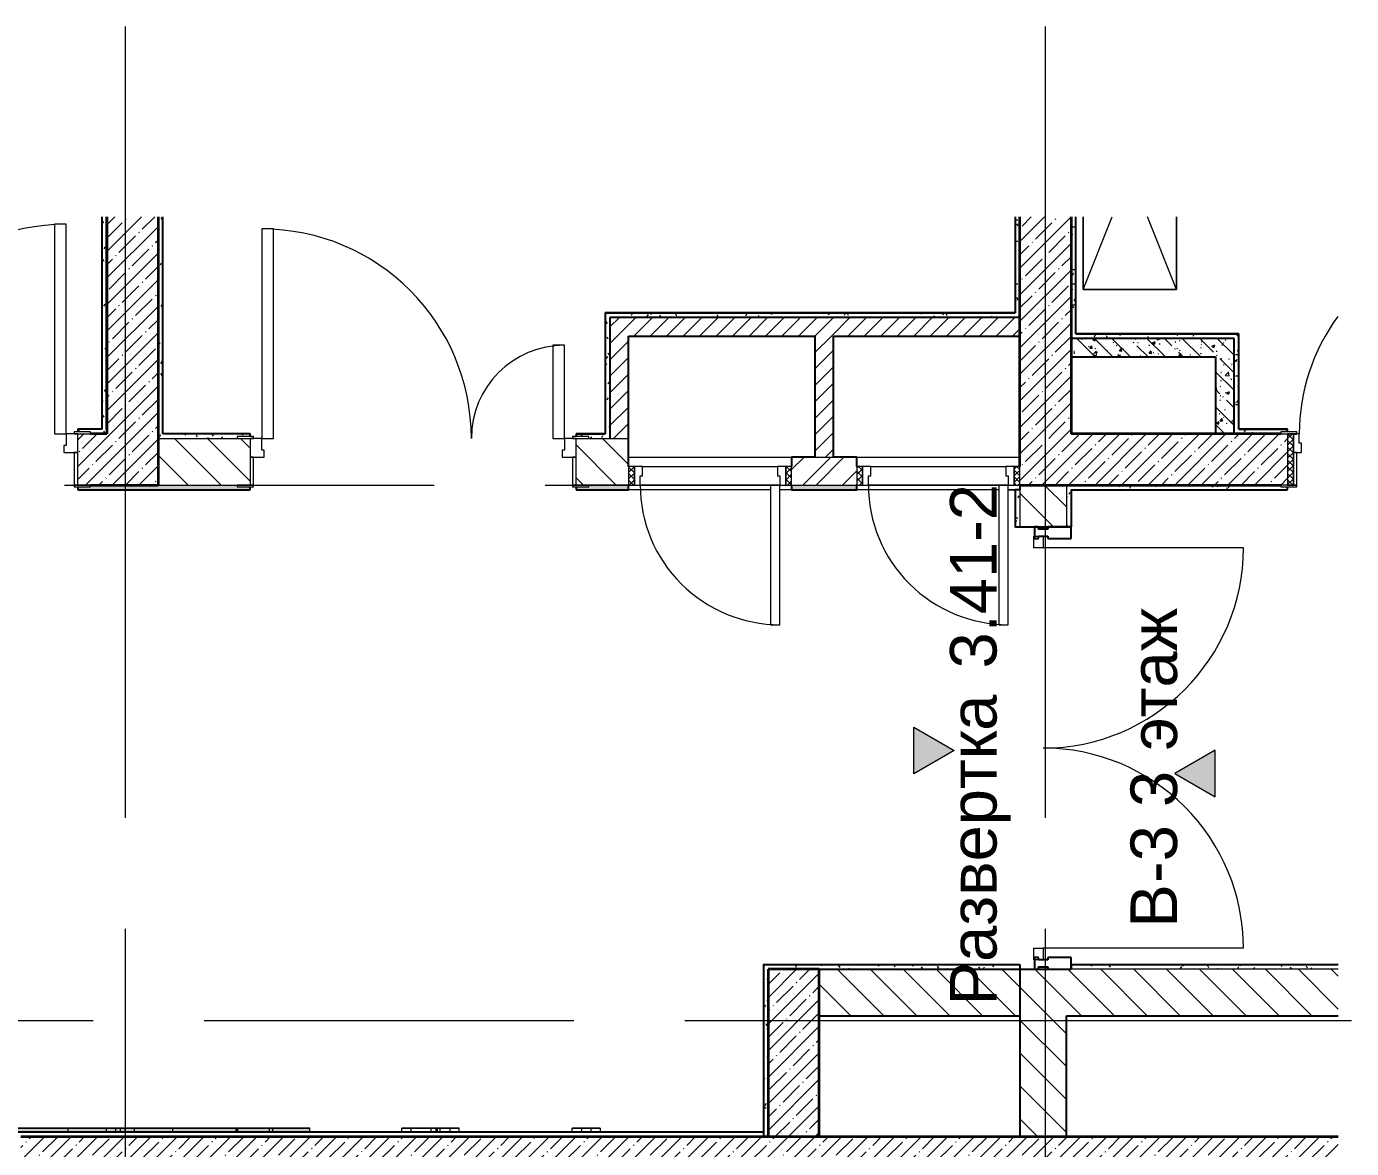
# Model space of a CAD drawing. Header units: millimetres. Extents: x 80461 to 154144, y -1987 to 15370.
# Drawn here: x 94235 to 99924, y 10550 to 15370 of the extents above; entities that cross this region are included whole.
import ezdxf

# ---------------------------------------------------------------- set-up
doc = ezdxf.new("R2010")
doc.units = ezdxf.units.MM
doc.linetypes.add('Осевая', pattern=[3175, 635, -476.25, 1587.5, -476.25])
for name, color, linetype, lineweight in [('A-DOOR', 7, 'Continuous', 9), ('A-DOOR-1', 7, 'Continuous', 13), ('A-DOOR-FRAM', 7, 'Continuous', 13), ('A-DOOR-FRAM-1', 7, 'Continuous', 9), ('A-GLAZ-CWMG', 7, 'Continuous', 9), ('A-GLAZ-CWMG-1', 7, 'Continuous', 25), ('A-WALL', 7, 'Continuous', 9), ('G-ANNO-SYMB', 7, 'Continuous', 9), ('I-WALL', 7, 'Continuous', 9), ('Оси', 7, 'Continuous', 9), ('Оси-2', 7, 'Осевая', 9)]:
    doc.layers.add(name, color=color, linetype=linetype, lineweight=lineweight)
for name, color, linetype, lineweight, true_color in [('A-WALL-1', 7, 'Continuous', 25, 0x3c3c3c), ('A-WALL-2', 7, 'Continuous', 35, 0x3c3c3c), ('A-WALL-FNSH-2', 7, 'Continuous', 13, 0x3c3c3c), ('I-FURN-1', 7, 'Continuous', 9, 0xf0f0f0)]:
    doc.layers.add(name, color=color, linetype=linetype, lineweight=lineweight, true_color=true_color)
doc.layers.add('I-FURN-2', color=7, linetype='Continuous', lineweight=9, transparency=1)
doc.styles.add('Arial_1', font='arial.ttf', dxfattribs={"height": 200})
pattern_1 = [(45, (0, 0), (-57.024626, 57.024626), []), (45, (57.025, 0), (-57.024626, 57.024626), [100.806, -20.161, 3.353, -16.808])]
pattern_2 = [(135, (0, 0), (-70.71068, -70.71068), [])]
pattern_3 = [(135, (0, 0), (-75.43415, -75.43415), [106.68, -17.78, 3.556, -17.78]), (135, (0, 75.39), (-75.43415, -75.43415), []), (50, (0, 0), (127.52922, -11.15758), [13.335, -146.685]), (355, (0, 0), (-24.66966, 133.74002), [10.668, -117.348]), (100.451, (10.63, -0.93), (102.85973, 122.58178), [11.333, -124.663]), (46.184, (0, 35.56), (189.75516, -29.43036), [20.002, -220.027]), (96.636, (15.81, 33.1), (166.1822, 173.1996), [17, -186.995]), (351.184, (0, 35.56), (166.18393, 173.19757), [16.002, -176.022]), (21, (17.78, 26.67), (106.13027, -71.58603), [13.335, -146.685]), (326, (17.78, 26.67), (43.26188, 128.93175), [10.668, -117.348]), (71.451, (26.62, 20.7), (149.39198, 57.34505), [11.333, -124.663]), (37.5, (0, 0), (2.162228, 59.188357), [3.353, -112.573, 3.353, -115.773, -117.792]), (37.5, (0, 0), (2.162228, 59.188357), [-235.052, 3.353, -114.44]), (7.5, (0, 0), (46.773857, 70.126152), [3.353, -64.567, 3.353, -109.906, -44.894]), (7.5, (0, 0), (46.773857, 70.126152), [-181.178, 3.353, -41.542]), (327.5, (-39.65, 0), (94.913671, -4.010093), [3.353, -41.097, 3.353, -135.331, -184.023]), (327.5, (-39.65, 0), (94.913671, -4.010093), [-183.134, 3.353, -180.67]), (317.5, (-57.43, 0), (103.69057, 17.79882), [3.353, -54.432, 3.353, -88.748, -130.683]), (317.5, (-57.43, 0), (103.69057, 17.79882), [-149.885, 3.353, -127.33])]
pattern_4 = [(45, (0, 0), (-35.35534, 35.35534), [])]
pattern_5 = [(0, (0, 0), (121.92, 30.48), [10.058, -81.382, 10.058, -81.382, -487.68]), (0, (0, 0), (121.92, 30.48), [-182.88, 10.058, -172.822, 10.058, -81.382, -213.36]), (0, (0, 0), (121.92, 30.48), [-457.2, 10.058, -50.902, 10.058, -142.342]), (120, (45.72, 15.24), (-87.356454, 90.345817), [10.058, -81.382, 10.058, -81.382, -487.68]), (120, (45.72, 15.24), (-87.356454, 90.345817), [-182.88, 10.058, -172.822, 10.058, -81.382, -213.36]), (120, (45.72, 15.24), (-87.356454, 90.345817), [-457.2, 10.058, -50.902, 10.058, -142.342]), (240, (60.96, 76.2), (-34.563546, -120.825817), [10.058, -81.382, 10.058, -81.382, -487.68]), (240, (60.96, 76.2), (-34.563546, -120.825817), [-182.88, 10.058, -172.822, 10.058, -81.382, -213.36]), (240, (60.96, 76.2), (-34.563546, -120.825817), [-457.2, 10.058, -50.902, 10.058, -142.342])]

# ---------------------------------------------------------------- blocks, each defined once
blk = doc.blocks.new('110_Дверь_СКБ_2Ст - Д-1_л_Лестничная клетка EIS60 2-32142534-План разверток пом_3_41_ Этаж 3')
at = {"layer": 'A-DOOR'}
for centre, radius, start, end in [((662.5, 110), 900, 90, 180), ((-637.5, 110), 400, 360, 90)]:
    blk.add_arc(centre, radius, start, end, dxfattribs=at)
at = {"layer": 'A-DOOR-1'}
for p, q in [((662.5, 1010), (612.5, 1010)), ((612.5, 1010), (612.5, 110)), ((662.5, 110), (662.5, 1010)), ((-637.5, 510), (-637.5, 110)), ((-587.5, 510), (-637.5, 510)), ((-587.5, 110), (-587.5, 510)), ((-637.5, 110), (-587.5, 110)), ((612.5, 110), (662.5, 110))]:
    blk.add_line(p, q, dxfattribs=at)
at = {"layer": 'A-DOOR-FRAM'}
for p, q in [((-672.5, 118), (-742.5, 118)), ((-742.5, 118), (-742.5, 110)), ((-672.5, 110), (-672.5, 118)), ((767.5, 118), (697.5, 118)), ((697.5, 118), (697.5, 110)), ((767.5, 110), (767.5, 118)), ((-742.5, 110), (-672.5, 110)), ((-637.5, 110), (-687.5, 110)), ((-687.5, 110), (-687.5, 30)), ((-637.5, 60), (-637.5, 110)), ((-627.5, 60), (-637.5, 60)), ((-627.5, 30), (-627.5, 60)), ((662.5, 60), (652.5, 60)), ((652.5, 60), (652.5, 30)), ((662.5, 110), (662.5, 60)), ((712.5, 110), (662.5, 110)), ((697.5, 110), (767.5, 110)), ((712.5, 30), (712.5, 110)), ((-687.5, 30), (-627.5, 30)), ((-672.5, 30), (-687.5, 30)), ((-687.5, 30), (-687.5, -110)), ((-672.5, -110), (-672.5, 30)), ((652.5, 30), (712.5, 30)), ((712.5, 30), (697.5, 30)), ((697.5, 30), (697.5, -110)), ((712.5, -110), (712.5, 30)), ((-672.5, -110), (-742.5, -110)), ((-742.5, -110), (-742.5, -118)), ((-687.5, -110), (-672.5, -110)), ((-672.5, -118), (-672.5, -110)), ((697.5, -110), (712.5, -110)), ((767.5, -110), (697.5, -110)), ((697.5, -110), (697.5, -118)), ((767.5, -118), (767.5, -110)), ((-742.5, -118), (-672.5, -118)), ((697.5, -118), (767.5, -118))]:
    blk.add_line(p, q, dxfattribs=at)
blk = doc.blocks.new('110_Дверь_СКБ_2Ст - Д-3а 1450x2100h_Лестничная клетка из коридора-32352288-План разверток пом_3_41_ Этаж 3')
at = {"layer": 'A-DOOR'}
for centre, radius, start, end in [((-637.5, 100), 900, 0, 90), ((662.5, 100), 400, 90, 180)]:
    blk.add_arc(centre, radius, start, end, dxfattribs=at)
at = {"layer": 'A-DOOR-1'}
for p, q in [((-637.5, 1000), (-637.5, 100)), ((-587.5, 1000), (-637.5, 1000)), ((-587.5, 100), (-587.5, 1000)), ((662.5, 500), (612.5, 500)), ((612.5, 500), (612.5, 100)), ((662.5, 100), (662.5, 500)), ((-637.5, 100), (-587.5, 100)), ((612.5, 100), (662.5, 100))]:
    blk.add_line(p, q, dxfattribs=at)
at = {"layer": 'A-DOOR-FRAM'}
for p, q in [((-672.5, 108), (-742.5, 108)), ((-742.5, 108), (-742.5, 100)), ((-742.5, 100), (-672.5, 100)), ((-637.5, 100), (-687.5, 100)), ((-687.5, 100), (-687.5, 20)), ((-672.5, 100), (-672.5, 108)), ((-637.5, 50), (-637.5, 100)), ((662.5, 100), (662.5, 50)), ((712.5, 100), (662.5, 100)), ((767.5, 108), (697.5, 108)), ((697.5, 108), (697.5, 100)), ((697.5, 100), (767.5, 100)), ((712.5, 20), (712.5, 100)), ((767.5, 100), (767.5, 108)), ((-687.5, 20), (-627.5, 20)), ((-672.5, 20), (-687.5, 20)), ((-687.5, 20), (-687.5, -100)), ((-672.5, -100), (-672.5, 20)), ((-627.5, 50), (-637.5, 50)), ((-627.5, 20), (-627.5, 50)), ((662.5, 50), (652.5, 50)), ((652.5, 50), (652.5, 20)), ((652.5, 20), (712.5, 20)), ((712.5, 20), (697.5, 20)), ((697.5, 20), (697.5, -100)), ((712.5, -100), (712.5, 20)), ((-672.5, -100), (-742.5, -100)), ((-742.5, -100), (-742.5, -108)), ((-742.5, -108), (-672.5, -108)), ((-687.5, -100), (-672.5, -100)), ((-672.5, -108), (-672.5, -100)), ((697.5, -100), (712.5, -100)), ((767.5, -100), (697.5, -100)), ((697.5, -100), (697.5, -108)), ((697.5, -108), (767.5, -108)), ((767.5, -108), (767.5, -100))]:
    blk.add_line(p, q, dxfattribs=at)
blk = doc.blocks.new('110_Дверь_СКБ_1Ст_Внутренняя1 - Д-8_п_ 950x2100h_охрана 2-32352576-План разверток пом_3_41_ Этаж 3')
at = {"layer": 'A-DOOR-FRAM-1'}
h = blk.add_hatch(dxfattribs=at)
h.set_pattern_fill('FP_8', color=256, style=0, pattern_type=2)
h.set_pattern_definition([(45, (-296.384, 174.685), (-14.1421, 14.1421), []), (135, (-296.384, 174.685), (-14.1421, -14.1421), [])])
h.paths.add_polyline_path([(-437.5, -110), (-437.5, 110), (-462.5, 110), (-462.5, -110)])
at = {"layer": 'A-DOOR'}
blk.add_arc((437.5, 110), 850, 143.6342, 180, dxfattribs=at)
at = {"layer": 'A-DOOR-FRAM'}
for p, q in [((-422.5, 118), (-492.5, 118)), ((-492.5, 118), (-492.5, 110)), ((-422.5, 110), (-422.5, 118)), ((-492.5, 110), (-422.5, 110)), ((-437.5, 110), (-462.5, 110)), ((-462.5, 110), (-462.5, -110)), ((-412.5, 110), (-437.5, 110)), ((-437.5, 110), (-437.5, 30)), ((-437.5, -110), (-437.5, 110)), ((-422.5, 110), (-437.5, 110)), ((-437.5, 110), (-437.5, 109)), ((-437.5, 109), (-422.5, 109)), ((-422.5, 109), (-422.5, 110)), ((-412.5, 70), (-412.5, 110)), ((-402.5, 70), (-412.5, 70)), ((-402.5, 30), (-402.5, 70)), ((-437.5, 30), (-402.5, 30)), ((-422.5, 30), (-437.5, 30)), ((-437.5, 30), (-437.5, -110)), ((-422.5, -110), (-422.5, 30)), ((-422.5, -110), (-492.5, -110)), ((-492.5, -110), (-492.5, -118)), ((-462.5, -110), (-437.5, -110)), ((-437.5, -110), (-422.5, -110)), ((-422.5, -118), (-422.5, -110)), ((-492.5, -118), (-422.5, -118))]:
    blk.add_line(p, q, dxfattribs=at)
blk = doc.blocks.new('110_Дверь_СКБ_1Ст - д-18 700x2100h_Технический шкаф ЭОМ и СС-23698042-План разверток пом_3_41_ Этаж 3')
at = {"layer": 'A-DOOR'}
h = blk.add_hatch(dxfattribs=at)
h.set_pattern_fill('FP_12', color=256, style=0, pattern_type=2)
h.set_pattern_definition([(135, (1951.41, 124.685), (-14.14214, -14.14214), []), (225, (1951.41, 124.685), (14.14214, -14.14214), [])])
h.paths.add_polyline_path([(362.5, 60), (337.5, 60), (337.5, -20), (362.5, -20)])
at = {"layer": 'A-DOOR-FRAM-1'}
h = blk.add_hatch(dxfattribs=at)
h.set_pattern_fill('FP_13', color=256, style=0, pattern_type=2)
h.set_pattern_definition([(45, (-171.384, 124.685), (-14.1421, 14.1421), []), (135, (-171.384, 124.685), (-14.1421, -14.1421), [])])
h.paths.add_polyline_path([(-312.5, 60), (-337.5, 60), (-337.5, -20), (-312.5, -20)])
at = {"layer": 'A-DOOR'}
blk.add_arc((-287.5, 60), 600, 360, 90, dxfattribs=at)
at = {"layer": 'A-DOOR-1'}
for p, q in [((-287.5, 660), (-287.5, 60)), ((-247.5, 660), (-287.5, 660)), ((-247.5, 60), (-247.5, 660)), ((-287.5, 60), (-247.5, 60))]:
    blk.add_line(p, q, dxfattribs=at)
at = {"layer": 'A-DOOR-FRAM'}
for p, q in [((-312.5, 60), (-337.5, 60)), ((-337.5, 60), (-337.5, -20)), ((-287.5, 60), (-312.5, 60)), ((-312.5, 60), (-312.5, -20)), ((-312.5, -20), (-312.5, 60)), ((-287.5, 20), (-287.5, 60)), ((312.5, 60), (312.5, 20)), ((337.5, 60), (312.5, 60)), ((337.5, -20), (337.5, 60)), ((362.5, 60), (337.5, 60)), ((337.5, 60), (337.5, -20)), ((362.5, -20), (362.5, 60)), ((-277.5, 20), (-287.5, 20)), ((-277.5, -20), (-277.5, 20)), ((312.5, 20), (302.5, 20)), ((302.5, 20), (302.5, -20)), ((-337.5, -20), (-312.5, -20)), ((-312.5, -20), (-277.5, -20)), ((302.5, -20), (337.5, -20)), ((337.5, -20), (362.5, -20))]:
    blk.add_line(p, q, dxfattribs=at)
at = {"layer": 'A-DOOR-FRAM-1'}
for p, q in [((-247.5, 60), (312.5, 60)), ((302.5, -20), (-277.5, -20))]:
    blk.add_line(p, q, dxfattribs=at)
blk = doc.blocks.new('Шкаф параметрический - 1_185-26543767-План разверток пом_3_41_ Этаж 3')
at = {"layer": 'I-FURN-1'}
for p, q in [((0, 400), (311.9, 275.7)), ((311.9, 400), (0, 400)), ((0, 400), (0, 0)), ((0, 0), (0, 400)), ((0, 400), (311.9, 400)), ((0, 0), (311.9, 124.3)), ((0, 0), (311.9, 0)), ((311.9, 0), (0, 0))]:
    blk.add_line(p, q, dxfattribs=at)
blk = doc.blocks.new('Дверь_Витражная_остекление_ - ВВ-7 остекление-32356329-План разверток пом_3_41_ Этаж 3')
at = {"layer": 'A-DOOR'}
for p, q in [((-860, -880), (-860, -20)), ((860, -880), (860, -20))]:
    blk.add_line(p, q, dxfattribs=at)
for centre, start, end in [((-860, -20), 270, 0), ((860, -20), 180, 270)]:
    blk.add_arc(centre, 860, start, end, dxfattribs=at)
at = {"layer": 'A-DOOR-1'}
for p, q in [((-910, 20), (-860, 20)), ((-910, -20), (-910, 20)), ((-860, 20), (-860, -20)), ((860, 20), (910, 20)), ((860, -20), (860, 20)), ((910, 20), (910, -20)), ((-860, -20), (-910, -20)), ((910, -20), (860, -20))]:
    blk.add_line(p, q, dxfattribs=at)
blk = doc.blocks.new('Прямоугольный импост - Импост структурный с накладкой - 160мм Темный-32310142-План разверток пом_3_41_ Этаж 3')
at = {"layer": 'A-GLAZ-CWMG-1'}
for p, q in [((-50, 0), (-50, 17)), ((-50, 17), (0, 17)), ((-40, 0), (-50, 0)), ((-40, -40), (-40, 0)), ((0, 0), (-10, 0)), ((-10, 0), (-10, -40)), ((0, 17), (0, 0)), ((-50, -140), (-50, -40)), ((-50, -40), (-40, -40)), ((-10, -40), (0, -40)), ((0, -40), (0, -140)), ((0, -140), (-50, -140))]:
    blk.add_line(p, q, dxfattribs=at)
blk = doc.blocks.new('Прямоугольный импост - Импост структурный с накладкой - 160мм Темный-32348142-План разверток пом_3_41_ Этаж 3')
at = {"layer": 'A-GLAZ-CWMG-1'}
for p, q in [((0, 17), (-50, 17)), ((-50, 17), (-50, 0)), ((-50, 0), (-40, 0)), ((-40, 0), (-40, -40)), ((-10, -40), (-10, 0)), ((-10, 0), (0, 0)), ((0, 0), (0, 17)), ((-40, -40), (-50, -40)), ((-50, -40), (-50, -140)), ((0, -40), (-10, -40)), ((0, -140), (0, -40)), ((-50, -140), (0, -140))]:
    blk.add_line(p, q, dxfattribs=at)
blk = doc.blocks.new('Дерево_ декор - Дерево_ декор-32360999-План разверток пом_3_41_ Этаж 3')
at = {"layer": 'I-FURN-2'}
for points in [[(-810.2, 24.3), (-812.9, 24.3), (-812.9, 8.3), (-639, 8.3), (-639, 24.3), (-795.5, 24.3)], [(-644.7, 24.3), (-653.9, 24.3), (-653.9, 8.3), (-224.5, 8.3), (-224.5, 24.3), (-624.7, 24.3)], [(-497.5, 24.3), (-503.8, 24.3), (-503.8, 8.3), (-497.5, 8.3), (-497.5, 19.6)], [(101.1, 24.3), (-224.5, 24.3), (-224.5, 8.3), (224.5, 8.3), (224.5, 24.3), (145, 24.3)], [(564, 24.3), (224.5, 24.3), (224.5, 8.3), (653.9, 8.3), (653.9, 24.3), (595, 24.3)], [(503.8, 24.3), (497.5, 24.3), (497.5, 8.3), (503.8, 8.3), (503.8, 10.9)], [(733.9, 24.3), (639, 24.3), (639, 8.3), (812.9, 8.3), (812.9, 24.3), (769.7, 24.3)]]:
    blk.add_hatch(color=256, dxfattribs=at).paths.add_polyline_path(points)
at = {"layer": 'I-FURN-1'}
for p, q in [((-813.4, 24.3), (-813.4, 8.3)), ((-654.2, 24.3), (-812.9, 24.3)), ((-812.9, 24.3), (-654.4, 24.3)), ((-812.9, 8.3), (-654.2, 8.3)), ((-654.4, 8.3), (-812.9, 8.3)), ((-654.5, 24.3), (-654.5, 8.3)), ((-654.5, 24.3), (-224.5, 24.3)), ((-224.5, 8.3), (-654.5, 8.3)), ((-654.4, 24.3), (-639, 24.3)), ((-639, 8.3), (-654.4, 8.3)), ((-639, 24.3), (-654.3, 24.3)), ((-654.3, 8.3), (-639, 8.3)), ((-639.5, 24.3), (-654.2, 24.3)), ((-654.2, 8.3), (-639.5, 8.3)), ((-497.5, 24.3), (-639.5, 24.3)), ((-639.5, 8.3), (-497.5, 8.3)), ((-639, 8.3), (-639, 24.3)), ((-503.8, 24.3), (-503.8, 8.3)), ((-503.8, 24.3), (-503.8, 24.3)), ((-498.6, 24.3), (-503.8, 24.3)), ((-503.8, 24.3), (-497.5, 24.3)), ((-503.8, 8.3), (-503.8, 8.3)), ((-503.8, 8.3), (-498.6, 8.3)), ((-497.5, 8.3), (-503.8, 8.3)), ((-18.7, 24.3), (-497.8, 24.3)), ((-497.8, 8.3), (-18.7, 8.3)), ((-497.5, 24.3), (-497.5, 8.3)), ((-224.5, 24.3), (224.5, 24.3)), ((-224.5, 24.3), (-224.5, 8.3)), ((224.5, 8.3), (-224.5, 8.3)), ((0, 24.3), (-60, 24.3)), ((-60, 24.3), (-19.2, 24.3)), ((-60, 24.3), (-60, 8.3)), ((-19.2, 8.3), (-60, 8.3)), ((-60, 8.3), (0, 8.3)), ((-19.2, 24.3), (0, 24.3)), ((-19.2, 8.3), (-19.2, 24.3)), ((0, 8.3), (-19.2, 8.3)), ((-7.5, 24.3), (-18.4, 24.3)), ((-18.4, 8.3), (-7.5, 8.3)), ((0, 24.3), (-7.5, 24.3)), ((-7.5, 8.3), (0, 8.3)), ((7.5, 24.3), (0, 24.3)), ((0, 24.3), (0, 8.3)), ((60, 24.3), (0, 24.3)), ((0, 24.3), (19.2, 24.3)), ((0, 24.3), (0, 8.3)), ((0, 8.3), (7.5, 8.3)), ((19.2, 8.3), (0, 8.3)), ((0, 8.3), (60, 8.3)), ((18.4, 24.3), (7.5, 24.3)), ((7.5, 8.3), (18.4, 8.3)), ((497.8, 24.3), (18.7, 24.3)), ((18.7, 8.3), (497.8, 8.3)), ((19.2, 24.3), (60, 24.3)), ((19.2, 24.3), (19.2, 8.3)), ((60, 8.3), (19.2, 8.3)), ((60, 24.3), (60, 8.3)), ((224.5, 24.3), (654.5, 24.3)), ((224.5, 24.3), (224.5, 8.3)), ((654.5, 8.3), (224.5, 8.3)), ((639.5, 24.3), (497.5, 24.3)), ((497.5, 24.3), (503.8, 24.3)), ((497.5, 24.3), (497.5, 8.3)), ((503.8, 8.3), (497.5, 8.3)), ((497.5, 8.3), (639.5, 8.3)), ((503.8, 24.3), (498.6, 24.3)), ((498.6, 8.3), (503.8, 8.3)), ((503.8, 8.3), (503.8, 24.3)), ((503.8, 24.3), (503.8, 24.3)), ((503.8, 8.3), (503.8, 8.3)), ((654.3, 24.3), (639, 24.3)), ((639, 24.3), (654.4, 24.3)), ((639, 24.3), (639, 8.3)), ((654.4, 8.3), (639, 8.3)), ((639, 8.3), (654.3, 8.3)), ((654.2, 24.3), (639.5, 24.3)), ((639.5, 8.3), (654.2, 8.3)), ((812.9, 24.3), (654.2, 24.3)), ((654.2, 8.3), (812.9, 8.3)), ((654.4, 24.3), (812.9, 24.3)), ((812.9, 8.3), (654.4, 8.3)), ((654.5, 8.3), (654.5, 24.3)), ((813.4, 8.3), (813.4, 24.3))]:
    blk.add_line(p, q, dxfattribs=at)
blk = doc.blocks.new('Дервево_ ствол_ декор 4 - Дервево_ ствол_ декор 4-32361002-План разверток пом_3_41_ Этаж 3')
at = {"layer": 'I-FURN-1'}
for p, q in [((0, 24.3), (-60, 24.3)), ((-60, 24.3), (-40.5, 24.3)), ((-60, 8.3), (-60, 24.3)), ((-40.5, 8.3), (-60, 8.3)), ((-60, 8.3), (0, 8.3)), ((-40.5, 24.3), (-19.5, 24.3)), ((-19.5, 8.3), (-40.5, 8.3)), ((-19.5, 24.3), (19.5, 24.3)), ((-19.5, 8.3), (-19.5, 24.3)), ((19.5, 8.3), (-19.5, 8.3)), ((60, 24.3), (0, 24.3)), ((0, 8.3), (60, 8.3)), ((19.5, 24.3), (33.1, 24.3)), ((19.5, 24.3), (19.5, 8.3)), ((33.1, 8.3), (19.5, 8.3)), ((33.1, 24.3), (60, 24.3)), ((60, 8.3), (33.1, 8.3)), ((60, 24.3), (60, 8.3))]:
    blk.add_line(p, q, dxfattribs=at)
blk = doc.blocks.new('Дерево_ декор 4 - Дерево_ декор 4-32361004-План разверток пом_3_41_ Этаж 3')
at = {"layer": 'I-FURN-1'}
for p, q in [((0, 24.3), (-60, 24.3)), ((-60, 24.3), (-21, 24.3)), ((-60, 24.3), (-60, 8.3)), ((-21, 8.3), (-60, 8.3)), ((-60, 8.3), (0, 8.3)), ((-21, 24.3), (20.9, 24.3)), ((-21, 8.3), (-21, 24.3)), ((20.9, 8.3), (-21, 8.3)), ((38, 24.3), (0, 24.3)), ((0, 8.3), (38, 8.3)), ((20.9, 24.3), (33.1, 24.3)), ((20.9, 24.3), (20.9, 8.3)), ((33.1, 8.3), (20.9, 8.3)), ((33.1, 24.3), (147.2, 24.3)), ((33.1, 24.3), (33.1, 8.3)), ((147.2, 8.3), (33.1, 8.3)), ((60, 24.3), (38, 24.3)), ((185.4, 24.3), (38, 24.3)), ((38, 24.3), (60, 24.3)), ((38, 24.3), (38, 8.3)), ((60, 8.3), (38, 8.3)), ((38, 8.3), (185.4, 8.3)), ((38, 8.3), (60, 8.3)), ((60, 24.3), (60, 8.3)), ((147.2, 24.3), (185.4, 24.3)), ((147.2, 8.3), (147.2, 24.3)), ((185.4, 8.3), (147.2, 8.3)), ((185.4, 24.3), (185.4, 8.3))]:
    blk.add_line(p, q, dxfattribs=at)
blk = doc.blocks.new('Фасад - Марка фасада_Указатель-25386507-План разверток пом_3_41_ Этаж 3')
at = {"layer": 'G-ANNO-SYMB'}
blk.add_hatch(color=256, dxfattribs=at).paths.add_polyline_path([(-1, 0), (0, 1.732), (1, 0), (0, 0)])
for p, q in [((0, 1.732), (-1, 0)), ((1, 0), (0, 1.732)), ((-1, 0), (0, 0)), ((0, 0), (1, 0))]:
    blk.add_line(p, q, dxfattribs=at)

msp = doc.modelspace()

# ---------------------------------------------------------------- hatches: boundary and pattern name
at = {"layer": 'I-WALL'}
h = msp.add_hatch(dxfattribs=at)
h.set_pattern_fill('FP_17', color=256, style=0, pattern_type=2)
h.set_pattern_definition(pattern_5)
h.paths.add_polyline_path([(94580, 13640), (94580, 14552.1), (94560, 14552.1), (94560, 13640)])
h = msp.add_hatch(dxfattribs=at)
h.set_pattern_fill('FP_2', color=256, style=0, pattern_type=2)
h.set_pattern_definition(pattern_1)
h.paths.add_polyline_path([(94800, 13620), (94800, 14552.1), (94580, 14552.1), (94580, 13620)])
h = msp.add_hatch(dxfattribs=at)
h.set_pattern_fill('FP_17', color=256, style=0, pattern_type=2)
h.set_pattern_definition(pattern_5)
h.paths.add_polyline_path([(94820, 13600), (94820, 14552.1), (94800, 14552.1), (94800, 13600)])
h = msp.add_hatch(dxfattribs=at)
h.set_pattern_fill('FP_17', color=256, style=0, pattern_type=2)
h.set_pattern_definition(pattern_5)
h.paths.add_polyline_path([(98500, 14140), (98500, 14552.1), (98480, 14552.1), (98480, 14140)])
h = msp.add_hatch(dxfattribs=at)
h.set_pattern_fill('FP_2', color=256, style=0, pattern_type=2)
h.set_pattern_definition(pattern_1)
h.paths.add_polyline_path([(98720, 13620), (98720, 14552.1), (98500, 14552.1), (98500, 13620)])
h = msp.add_hatch(dxfattribs=at)
h.set_pattern_fill('FP_17', color=256, style=0, pattern_type=2)
h.set_pattern_definition(pattern_5)
h.paths.add_polyline_path([(98720, 14050), (98740, 14050), (98740, 14552.1), (98720, 14552.1)])
h = msp.add_hatch(dxfattribs=at)
h.set_pattern_fill('FP_17', color=256, style=0, pattern_type=2)
h.set_pattern_definition(pattern_5)
h.paths.add_polyline_path([(96740, 13620), (96740, 14140), (96720, 14140), (96720, 13620)])
h = msp.add_hatch(dxfattribs=at)
h.set_pattern_fill('FP_17', color=256, style=0, pattern_type=2)
h.set_pattern_definition(pattern_5)
h.paths.add_polyline_path([(98500, 14120), (98500, 14140), (96740, 14140), (96740, 14120), (97936.3, 14120)])
h = msp.add_hatch(dxfattribs=at)
h.set_pattern_fill('FP_1', color=256, style=0, pattern_type=2)
h.set_pattern_definition(pattern_4)
h.paths.add_polyline_path([(96820, 13600), (96820, 14120), (96740, 14120), (96740, 13600)])
h = msp.add_hatch(dxfattribs=at)
h.set_pattern_fill('FP_1', color=256, style=0, pattern_type=2)
h.set_pattern_definition(pattern_4)
h.paths.add_polyline_path([(98500, 14040), (98500, 14120), (96820, 14120), (96820, 14040), (97936.3, 14040)])
h = msp.add_hatch(dxfattribs=at)
h.set_pattern_fill('FP_1', color=256, style=0, pattern_type=2)
h.set_pattern_definition(pattern_4)
h.paths.add_polyline_path([(97700, 13520), (97700, 14040), (97620, 14040), (97620, 13520)])
h = msp.add_hatch(dxfattribs=at)
h.set_pattern_fill('FP_17', color=256, style=0, pattern_type=2)
h.set_pattern_definition(pattern_5)
h.paths.add_polyline_path([(99420, 14030), (99440, 14030), (99440, 14050), (98720, 14050), (98720, 14030), (98901.8, 14030)])
h = msp.add_hatch(dxfattribs=at)
h.set_pattern_fill('FP_11', color=256, style=0, pattern_type=2)
h.set_pattern_definition(pattern_3)
h.paths.add_polyline_path([(99340, 13950), (99420, 13950), (99420, 14030), (98720, 14030), (98720, 13950), (98901.8, 13950)])
h = msp.add_hatch(dxfattribs=at)
h.set_pattern_fill('FP_17', color=256, style=0, pattern_type=2)
h.set_pattern_definition(pattern_5)
h.paths.add_polyline_path([(99440, 13620), (99440, 14030), (99420, 14030), (99420, 13620)])
h = msp.add_hatch(dxfattribs=at)
h.set_pattern_fill('FP_11', color=256, style=0, pattern_type=2)
h.set_pattern_definition(pattern_3)
h.paths.add_polyline_path([(99420, 13620), (99420, 13950), (99340, 13950), (99340, 13620)])
h = msp.add_hatch(dxfattribs=at)
h.set_pattern_fill('FP_2', color=256, style=0, pattern_type=2)
h.set_pattern_definition(pattern_1)
h.paths.add_polyline_path([(94688.3, 13400), (94800, 13400), (94800, 13620), (94455, 13620), (94455, 13400), (94510, 13400)])
h.paths.add_polyline_path([(92810, 13400), (93055, 13400), (93055, 13620), (92810, 13620)])
h = msp.add_hatch(dxfattribs=at)
h.set_pattern_fill('FP_17', color=256, style=0, pattern_type=2)
h.set_pattern_definition(pattern_5)
h.paths.add_polyline_path([(94580, 13620), (94580, 13640), (94455, 13640), (94455, 13628), (94510, 13628), (94510, 13620)])
h.paths.add_polyline_path([(93053, 13628), (93055, 13628), (93055, 13640), (93030, 13640), (93030, 13628), (93047, 13628)])
h = msp.add_hatch(dxfattribs=at)
h.set_pattern_fill('FP_3', color=256, style=0, pattern_type=2)
h.set_pattern_definition(pattern_2)
h.paths.add_polyline_path([(96820, 13400), (96820, 13600), (96595, 13600), (96595, 13400), (96650, 13400)])
h.paths.add_polyline_path([(94995, 13400), (95195, 13400), (95195, 13600), (94800, 13600), (94800, 13400)])
h = msp.add_hatch(dxfattribs=at)
h.set_pattern_fill('FP_17', color=256, style=0, pattern_type=2)
h.set_pattern_definition(pattern_5)
h.paths.add_polyline_path([(96740, 13600), (96740, 13620), (96595, 13620), (96595, 13608), (96650, 13608), (96650, 13600)])
h.paths.add_polyline_path([(95140, 13600), (95140, 13608), (95195, 13608), (95195, 13620), (94820, 13620), (94820, 13600)])
h = msp.add_hatch(dxfattribs=at)
h.set_pattern_fill('FP_2', color=256, style=0, pattern_type=2)
h.set_pattern_definition(pattern_1)
h.paths.add_polyline_path([(98500, 13400), (99650, 13400), (99650, 13620), (98500, 13620), (98500, 13480)])
h = msp.add_hatch(dxfattribs=at)
h.set_pattern_fill('FP_17', color=256, style=0, pattern_type=2)
h.set_pattern_definition(pattern_5)
h.paths.add_polyline_path([(99440, 13620), (99620, 13620), (99620, 13628), (99650, 13628), (99650, 13640), (99440, 13640)])
h = msp.add_hatch(dxfattribs=at)
h.set_pattern_fill('FP_16', color=256, style=0, pattern_type=2)
h.set_pattern_definition([(45, (0, 0), (-85.53659, 85.53659), []), (45, (57.02, 0), (-85.53659, 85.53659), [])])
h.paths.add_polyline_path([(97520, 13400), (97800, 13400), (97800, 13520), (97520, 13520), (97520, 13480)])
h = msp.add_hatch(dxfattribs=at)
h.set_pattern_fill('FP_17', color=256, style=0, pattern_type=2)
h.set_pattern_definition(pattern_5)
h.paths.add_polyline_path([(96820, 13380), (96820, 13400), (96650, 13400), (96650, 13392), (96595, 13392), (96595, 13380), (96650, 13380)])
h.paths.add_polyline_path([(97800, 13380), (97800, 13400), (97520, 13400), (97520, 13380)])
h.paths.add_polyline_path([(94455, 13380), (95195, 13380), (95195, 13392), (95140, 13392), (95140, 13400), (94510, 13400), (94510, 13392), (94455, 13392)])
h.paths.add_polyline_path([(92280, 13380), (93055, 13380), (93055, 13392), (93000, 13392), (93000, 13400), (92280, 13400), (92280, 13392), (92250, 13392), (92250, 13380)])
h.paths.add_polyline_path([(90430, 13380), (91300, 13380), (91300, 13392), (91270, 13392), (91270, 13400), (90430, 13400), (90430, 13392), (90400, 13392), (90400, 13380)])
h.paths.add_polyline_path([(89450, 13380), (89450, 13392), (89420, 13392), (89420, 13400), (88200, 13400), (88200, 13380), (89420, 13380)])
h.paths.add_polyline_path([(87500, 13380), (87500, 13400), (87318.4, 13400), (87318.4, 13380)])
h.paths.add_polyline_path([(85080, 13380), (85110, 13380), (85110, 13392), (85080, 13392), (85080, 13400), (84990, 13400), (84991, 13380)])
h.paths.add_polyline_path([(86618.4, 13380), (86618.4, 13400), (86090, 13400), (86090, 13392), (86060, 13392), (86060, 13380), (86350.3, 13380)])
h = msp.add_hatch(dxfattribs=at)
h.set_pattern_fill('FP_17', color=256, style=0, pattern_type=2)
h.set_pattern_definition(pattern_5)
h.paths.add_polyline_path([(98500, 13220), (98500, 13380), (98480, 13380), (98480, 13220)])
h = msp.add_hatch(dxfattribs=at)
h.set_pattern_fill('FP_3', color=256, style=0, pattern_type=2)
h.set_pattern_definition(pattern_2)
h.paths.add_polyline_path([(98700, 10600), (98700, 11320), (98500, 11320), (98500, 10600)])
h.paths.add_polyline_path([(98700, 13220), (98700, 13400), (98500, 13400), (98500, 13220)])
h = msp.add_hatch(dxfattribs=at)
h.set_pattern_fill('FP_17', color=256, style=0, pattern_type=2)
h.set_pattern_definition(pattern_5)
h.paths.add_polyline_path([(99620, 13380), (99650, 13380), (99650, 13392), (99620, 13392), (99620, 13400), (98700, 13400), (98700, 13380), (98901.8, 13380)])
h = msp.add_hatch(dxfattribs=at)
h.set_pattern_fill('FP_17', color=256, style=0, pattern_type=2)
h.set_pattern_definition(pattern_5)
h.paths.add_polyline_path([(98700, 13220), (98720, 13220), (98720, 13380), (98700, 13380), (98700, 13270.8)])
h = msp.add_hatch(dxfattribs=at)
h.set_pattern_fill('FP_17', color=256, style=0, pattern_type=2)
h.set_pattern_definition(pattern_5)
h.paths.add_polyline_path([(97399, 11320), (98500, 11320), (98500, 11340), (97399, 11340)])
h = msp.add_hatch(dxfattribs=at)
h.set_pattern_fill('FP_17', color=256, style=0, pattern_type=2)
h.set_pattern_definition(pattern_5)
h.paths.add_polyline_path([(99867.3, 11320), (99867.3, 11340), (98720, 11340), (98720, 11320)])
h = msp.add_hatch(dxfattribs=at)
h.set_pattern_fill('FP_17', color=256, style=0, pattern_type=2)
h.set_pattern_definition(pattern_5)
h.paths.add_polyline_path([(97419, 10600), (97419, 11320), (97399, 11320), (97399, 10600)])
h = msp.add_hatch(dxfattribs=at)
h.set_pattern_fill('FP_2', color=256, style=0, pattern_type=2)
h.set_pattern_definition(pattern_1)
h.paths.add_polyline_path([(97419, 10600), (97639, 10600), (97639, 11320), (97419, 11320), (97419, 10708.1)])
h = msp.add_hatch(dxfattribs=at)
h.set_pattern_fill('FP_3', color=256, style=0, pattern_type=2)
h.set_pattern_definition(pattern_2)
h.paths.add_polyline_path([(98500, 11120), (98500, 11320), (97639, 11320), (97639, 11120), (97936.3, 11120)])
h = msp.add_hatch(dxfattribs=at)
h.set_pattern_fill('FP_3', color=256, style=0, pattern_type=2)
h.set_pattern_definition(pattern_2)
h.paths.add_polyline_path([(99867.3, 11120), (99867.3, 11320), (98700, 11320), (98700, 11120)])
h = msp.add_hatch(dxfattribs=at)
h.set_pattern_fill('FP_2', color=256, style=0, pattern_type=2)
h.set_pattern_definition(pattern_1)
h.paths.add_polyline_path([(99867.3, 10380), (99867.3, 10600), (94210, 10600), (94210, 10380), (98901.8, 10380)])

# ---------------------------------------------------------------- linework, layer by layer
at = {"layer": 'A-WALL'}
for p, q in [((94800, 13600), (95140, 13600)), ((96650, 13600), (96820, 13600)), ((97620, 13520), (97700, 13520)), ((94800, 13400), (95140, 13400)), ((96820, 13400), (96650, 13400)), ((97520, 13400), (97800, 13400)), ((98500, 13380), (98500, 13220)), ((98700, 13400), (98700, 13220)), ((99867.3, 11320), (98720, 11320))]:
    msp.add_line(p, q, dxfattribs=at)
at = {"layer": 'A-WALL-1'}
for p, q in [((94560, 13640), (94560, 14552.1)), ((94820, 13620), (94820, 14552.1)), ((98480, 14552.1), (98480, 14140)), ((98740, 14050), (98740, 14552.1)), ((96720, 14140), (96720, 13620)), ((96720, 14140), (98480, 14140)), ((96740, 14120), (96740, 13600)), ((98500, 14120), (96740, 14120)), ((96820, 13480), (96820, 14040)), ((96820, 14040), (97620, 14040)), ((97620, 14040), (97620, 13520)), ((97700, 14040), (98500, 14040)), ((97700, 13520), (97700, 14040)), ((99420, 14030), (98720, 14030)), ((98740, 14050), (99440, 14050)), ((99420, 13620), (99420, 14030)), ((99440, 13640), (99440, 14050)), ((98720, 13950), (99340, 13950)), ((99340, 13950), (99340, 13620)), ((94455, 13640), (94455, 13628)), ((94560, 13640), (94455, 13640)), ((95195, 13620), (94820, 13620)), ((95195, 13608), (95195, 13620)), ((96595, 13620), (96595, 13608)), ((96595, 13620), (96720, 13620)), ((99440, 13640), (99650, 13640)), ((99650, 13628), (99650, 13640)), ((97620, 13520), (97520, 13520)), ((97520, 13520), (97520, 13480)), ((97800, 13520), (97700, 13520)), ((97800, 13480), (97800, 13520)), ((94455, 13392), (94455, 13380)), ((94455, 13380), (95195, 13380)), ((95195, 13380), (95195, 13392)), ((96595, 13392), (96595, 13380)), ((96595, 13380), (96820, 13380)), ((96820, 13380), (96820, 13400)), ((97520, 13400), (97520, 13380)), ((97520, 13380), (97800, 13380)), ((97800, 13380), (97800, 13400)), ((98480, 13380), (98480, 13220)), ((98500, 13380), (98480, 13380)), ((98700, 13400), (98500, 13400)), ((98500, 13400), (98500, 13380)), ((98720, 13380), (99650, 13380)), ((98720, 13380), (98720, 13220)), ((99650, 13380), (99650, 13392)), ((98480, 13220), (98720, 13220)), ((97399, 11340), (97399, 10600)), ((97399, 11340), (98500, 11340)), ((98500, 11340), (98500, 10600)), ((98720, 11340), (98720, 11320)), ((98720, 11340), (99867.3, 11340)), ((97639, 11320), (98720, 11320)), ((97639, 11120), (98500, 11120)), ((98700, 10600), (98700, 11120)), ((98700, 11120), (99867.3, 11120))]:
    msp.add_line(p, q, dxfattribs=at)
at = {"layer": 'A-WALL-2'}
for p, q in [((94580, 14552.1), (94580, 13620)), ((94580, 13640), (94580, 14552.1)), ((94800, 14552.1), (94800, 13400)), ((98500, 13480), (98500, 14552.1)), ((98720, 14552.1), (98720, 13620)), ((94580, 13620), (94510, 13620)), ((99620, 13620), (98720, 13620)), ((94510, 13400), (94800, 13400)), ((98500, 13400), (99620, 13400)), ((97419, 11320), (97419, 10600)), ((97639, 11320), (97419, 11320)), ((97639, 10600), (97639, 11320)), ((99867.3, 10600), (94210, 10600))]:
    msp.add_line(p, q, dxfattribs=at)
at = {"layer": 'A-WALL-FNSH-2'}
for p, q in [((94559, 14552.1), (94559, 13641)), ((94821, 13621), (94821, 14552.1)), ((98479, 14552.1), (98479, 14141)), ((98741, 14051), (98741, 14552.1)), ((98479, 14141), (96719, 14141)), ((96719, 14141), (96719, 13621)), ((99441, 14051), (98741, 14051)), ((99441, 13641), (99441, 14051)), ((94559, 13641), (94455, 13641)), ((94455, 13641), (94455, 13640)), ((95195, 13621), (94821, 13621)), ((95195, 13620), (95195, 13621)), ((96719, 13621), (96595, 13621)), ((96595, 13621), (96595, 13620)), ((99650, 13641), (99441, 13641)), ((99650, 13640), (99650, 13641)), ((94455, 13380), (94455, 13379)), ((94455, 13379), (95195, 13379)), ((95195, 13379), (95195, 13380)), ((96595, 13380), (96595, 13379)), ((96595, 13379), (96820, 13379)), ((96820, 13379), (96820, 13380)), ((97520, 13380), (97520, 13379)), ((97520, 13379), (97800, 13379)), ((97800, 13379), (97800, 13380)), ((98480, 13380), (98479, 13380)), ((98479, 13380), (98479, 13220)), ((98721, 13379), (99650, 13379)), ((98721, 13220), (98721, 13379)), ((99650, 13379), (99650, 13380)), ((98479, 13220), (98480, 13220)), ((98720, 13220), (98721, 13220)), ((97398, 11341), (97398, 10621)), ((98480, 11341), (97398, 11341)), ((98480, 11340), (98480, 11341)), ((99867.3, 11341), (98721, 11341)), ((98721, 11341), (98721, 11340)), ((97398, 10621), (93460, 10621)), ((93460, 10620), (97399, 10620)), ((95564.8, 10622), (95564.8, 10621)), ((97207.8, 10622), (95564.8, 10622)), ((95564.8, 10621), (97207.8, 10621)), ((95994, 10621), (95994, 10622)), ((97207.8, 10621), (97207.8, 10622))]:
    msp.add_line(p, q, dxfattribs=at)
at = {"layer": 'I-WALL'}
for p, q in [((94558, 13641), (94558, 14552.1)), ((96820, 13520), (97520, 13520)), ((97800, 13520), (98500, 13520)), ((97430, 13380), (96820, 13380)), ((97430, 13379), (96820, 13379)), ((97520, 13380), (97470, 13380)), ((97520, 13379), (97470, 13379)), ((98410, 13380), (97800, 13380)), ((98410, 13379), (97800, 13379)), ((98450, 13380), (98479, 13380)), ((98479, 13379), (98450, 13379)), ((98479, 13380), (98479, 13380)), ((95559, 10622), (95559, 10621)), ((96402.6, 10622), (96402.6, 10621)), ((96402.8, 10622), (96402.8, 10621)), ((96469.2, 10622), (96469.2, 10621)), ((96802.6, 10622), (96802.6, 10621))]:
    msp.add_line(p, q, dxfattribs=at)
at = {"layer": 'Оси'}
for p, q in [((94660, 12869.6), (94660, 15369.6)), ((98610, 12869.6), (98610, 15369.6)), ((96824.1, 13400), (99324.1, 13400)), ((97424.1, 11100), (99924.1, 11100)), ((94660, 8359), (94660, 10859)), ((98610, 8359), (98610, 10859))]:
    msp.add_line(p, q, dxfattribs=at)
at = {"layer": 'Оси-2'}
for p, q in [((83761.4, 13400), (96824.1, 13400)), ((94660, 10859), (94660, 12869.6)), ((98610, 10859), (98610, 12869.6)), ((84361.4, 11100), (97424.1, 11100))]:
    msp.add_line(p, q, dxfattribs=at)

# ---------------------------------------------------------------- block references
at = {"layer": 'A-DOOR'}
for name, p in [('110_Дверь_СКБ_2Ст - Д-1_л_Лестничная клетка EIS60 2-32142534-План разверток пом_3_41_ Этаж 3', (93742.5, 13510)), ('110_Дверь_СКБ_2Ст - Д-3а 1450x2100h_Лестничная клетка из коридора-32352288-План разверток пом_3_41_ Этаж 3', (95882.5, 13500)), ('110_Дверь_СКБ_1Ст_Внутренняя1 - Д-8_п_ 950x2100h_охрана 2-32352576-План разверток пом_3_41_ Этаж 3', (100112.5, 13510))]:
    msp.add_blockref(name, p, dxfattribs=at)
for name, p, rotation in [('110_Дверь_СКБ_1Ст - д-18 700x2100h_Технический шкаф ЭОМ и СС-23698042-План разверток пом_3_41_ Этаж 3', (97182.5, 13460), 180), ('110_Дверь_СКБ_1Ст - д-18 700x2100h_Технический шкаф ЭОМ и СС-23698042-План разверток пом_3_41_ Этаж 3', (98162.5, 13460), 180), ('Дверь_Витражная_остекление_ - ВВ-7 остекление-32356329-План разверток пом_3_41_ Этаж 3', (98580, 12270), 89.99999999999993)]:
    msp.add_blockref(name, p, dxfattribs=dict(at, rotation=rotation))
at = {"layer": 'A-GLAZ-CWMG', "rotation": 89.99999999999993}
msp.add_blockref('Прямоугольный импост - Импост структурный с накладкой - 160мм Темный-32348142-План разверток пом_3_41_ Этаж 3', (98580, 13220), dxfattribs=at)
at = {"layer": 'A-GLAZ-CWMG', "extrusion": (0, 0, -1), "rotation": 270.0000000000001}
msp.add_blockref('Прямоугольный импост - Импост структурный с накладкой - 160мм Темный-32310142-План разверток пом_3_41_ Этаж 3', (-98580, 11320), dxfattribs=at)
at = {"layer": 'G-ANNO-SYMB', "extrusion": (0, 0, -1), "xscale": 99.99999999999993, "yscale": 99.99999999999993, "zscale": 99.99999999999993, "rotation": 90.00000000000001}
msp.add_blockref('Фасад - Марка фасада_Указатель-25386507-План разверток пом_3_41_ Этаж 3', (-98044.5, 12259.8), dxfattribs=at)
at = {"layer": 'G-ANNO-SYMB', "xscale": 99.99999999999993, "yscale": 99.99999999999993, "zscale": 99.99999999999993, "rotation": 89.99999999999962}
msp.add_blockref('Фасад - Марка фасада_Указатель-25386507-План разверток пом_3_41_ Этаж 3', (99338.9, 12160.7), dxfattribs=at)
at = {"layer": 'I-FURN-1'}
for name, p, rotation in [('Шкаф параметрический - 1_185-26543767-План разверток пом_3_41_ Этаж 3', (99172, 14240.2), 89.99999999999719), ('Дерево_ декор - Дерево_ декор-32360999-План разверток пом_3_41_ Этаж 3', (94638.3, 10645.3), 180), ('Дерево_ декор 4 - Дерево_ декор 4-32361004-План разверток пом_3_41_ Этаж 3', (96032.3, 10645.3), 180), ('Дервево_ ствол_ декор 4 - Дервево_ ствол_ декор 4-32361002-План разверток пом_3_41_ Этаж 3', (96638.3, 10645.3), 180)]:
    msp.add_blockref(name, p, dxfattribs=dict(at, rotation=rotation))

# ---------------------------------------------------------------- texts
at = {"layer": 'G-ANNO-SYMB', "char_height": 200, "attachment_point": 1, "rotation": 90, "style": 'Arial_1'}
for s, insert, width in [(' 3.41-2', (98200.2, 12534.3), 1074.261), ('этаж', (98975.1, 12259.6), 761.603), ('Развертка', (98200.2, 11165.1), 1659.493), ('-3 3 ', (98975.1, 11690.7), 689.451), ('\\fArial|b0|i0|c204|p34|;В', (98975.1, 11498.9), 232.489)]:
    msp.add_mtext(s, dxfattribs=dict(at, insert=insert, width=width))

doc.saveas('drawing.dxf')
